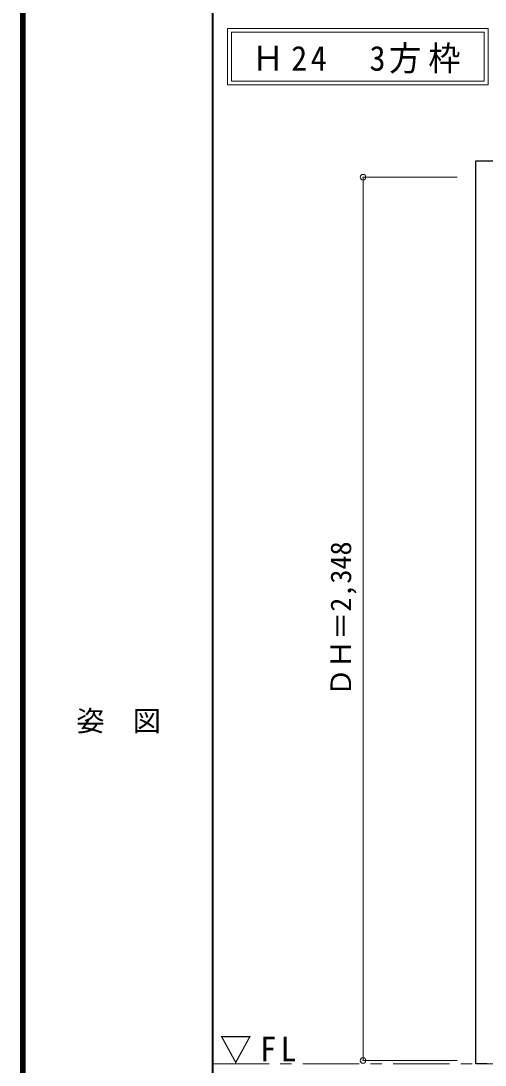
# Model space of a CAD drawing. Units: millimetres, scale not verified. Extents: x -6000 to 5700, y -4307 to 4260.
# Drawn here: x -6000 to -4765, y -2811 to -36 of the extents above; entities that cross this region are included whole.
import ezdxf
from ezdxf.enums import TextEntityAlignment as Align

# ---------------------------------------------------------------- set-up
doc = ezdxf.new("R2010")
doc.units = ezdxf.units.MM
doc.header["$LTSCALE"] = 30
doc.header["$PDMODE"] = 32
doc.header["$PDSIZE"] = 15
doc.linetypes.add('CHAIN1', pattern=[8, 5, -1, 1, -1])
for name, color, linetype, lineweight in [('0-1_通り芯', 7, 'CHAIN1', 18), ('0-4_枠', 3, 'Continuous', 25), ('0-A_文字', 7, 'Continuous', 18), ('0-B_寸法', 4, 'Continuous', 9), ('F-1_枠', 6, 'Continuous', 40)]:
    doc.layers.add(name, color=color, linetype=linetype, lineweight=lineweight)
doc.layers.add('F-A_文字', color=7, linetype='Continuous')
doc.styles.add('ＭＳ ゴシック', font='')
doc.styles.get('ＭＳ ゴシック').set_extended_font_data('MS Gothic')

msp = doc.modelspace()

# ---------------------------------------------------------------- linework, layer by layer
at = {"layer": '0-1_通り芯'}
msp.add_line((-5490, -2807.5), (100, -2807.5), dxfattribs=at)
at = {"layer": '0-4_枠'}
for p, q in [((-4790, -407.5), (-2966, -407.5)), ((-4790, -2807.5), (-4790, -407.5)), ((-4760, -2807.5), (-4790, -2807.5))]:
    msp.add_line(p, q, dxfattribs=at)
at = {"layer": '0-A_文字'}
for p, q in [((-5450, -55.5), (-5450, -205.5)), ((-5440, -65.5), (-5440, -195.5)), ((-5440, -65.5), (-4767.38, -65.5)), ((-4767.38, -65.5), (-4767.38, -195.5)), ((-5450, -205.5), (-4757.38, -205.5)), ((-5440, -195.5), (-4767.38, -195.5))]:
    msp.add_line(p, q, dxfattribs=at)
msp.add_lwpolyline([(-5450, -55.5), (-4757.38, -55.5), (-4757.38, -205.5)], dxfattribs=at)
at = {"layer": '0-B_寸法'}
for p, q in [((-5090, -451), (-4840, -451)), ((-5090, -451), (-5090, -2799)), ((-5090, -2799), (-4840, -2799))]:
    msp.add_line(p, q, dxfattribs=at)
at = {"layer": '0-B_寸法', "color": 7}
for p in [(-5090, -451), (-5090, -2799)]:
    msp.add_point(p, dxfattribs=at)
at = {"layer": 'F-1_枠'}
for p, q in [((-6000, 4175), (-6000, -4205)), ((-5995, 4175), (-5995, -4205)), ((-5990, 4175), (-5990, -4205)), ((-5490, 4175), (-5490, -3790))]:
    msp.add_line(p, q, dxfattribs=at)

# ---------------------------------------------------------------- texts
at = {"layer": '0-A_文字', "char_height": 65.98, "attachment_point": 7, "style": 'ＭＳ ゴシック'}
for s, insert in [('\\T1.22;\\W0.95;Ｈ24\u30003方枠', (-5385.34, -175.5)), ('\\T1.26;\\W0.95;▽FL', (-5471.25, -2807.5))]:
    msp.add_mtext(s, dxfattribs=dict(at, insert=insert))
at = {"layer": '0-B_寸法', "color": 7, "style": 'ＭＳ ゴシック'}
msp.add_text('ＤＨ＝2,348', height=54.99, rotation=90, dxfattribs=at).set_placement((-5105, -1831.25), align=Align.BOTTOM_LEFT)
at = {"layer": 'F-A_文字', "style": 'ＭＳ ゴシック'}
msp.add_text('姿\u3000図', height=54.99, dxfattribs=at).set_placement((-5852.5, -1940.25), align=Align.BOTTOM_LEFT)

doc.saveas('drawing.dxf')
